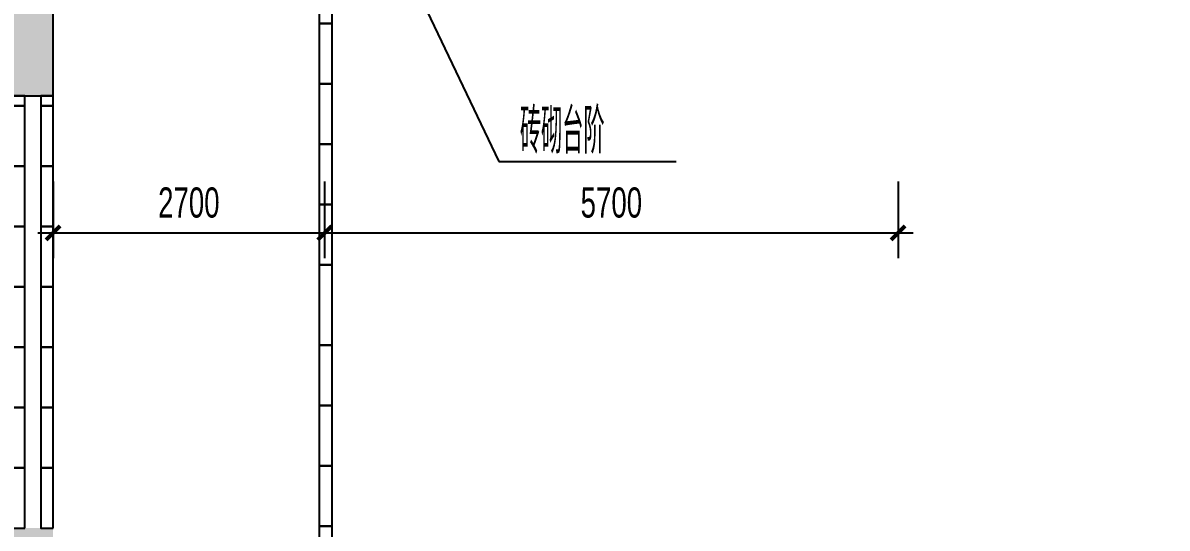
# Model space of a CAD drawing. Header units: millimetres. Extents: x 285006 to 3037698, y -2820855 to 192241.
# Drawn here: x 844006 to 855380, y -2798622 to -2793597 of the extents above; entities that cross this region are included whole.
import ezdxf
from ezdxf.enums import TextEntityAlignment as Align
from ezdxf.xclip import XClip

# ---------------------------------------------------------------- set-up
doc = ezdxf.new("R2010")
doc.units = ezdxf.units.MM
doc.header["$XCLIPFRAME"] = 2
doc.header["$PDMODE"] = 35
doc.header["$PDSIZE"] = -0.1
for name, color, linetype, lineweight in [('$$$$ALC轻质隔墙', 1, 'Continuous', 25), ('DIM-1B-6F$0$A-ANNO-DIMS', 73, 'Continuous', 18), ('IDEN-1AB-6F$0$A-ANNO-TEXT', 7, 'Continuous', 25), ('IDEN-1AB-6F$0$A-COND-IDEN-TEXT', 11, 'Continuous', 18)]:
    doc.layers.add(name, color=color, linetype=linetype, lineweight=lineweight)
for name, color, linetype in [('___', 4, 'Continuous'), ('COL-1A1B-4~12$0$S-PUB-COL', 6, 'Continuous'), ('COL-1A1B-4~12$0$S-PUB-COLHATCH', 8, 'Continuous')]:
    doc.layers.add(name, color=color, linetype=linetype)
doc.styles.add('CCD_DIM', font='archs.shx', dxfattribs={"width": 0.7})
doc.styles.add('DIM-1B-6F$0$HYGB2014', font='hygbsz.shx', dxfattribs={"width": 0.7, "bigfont": 'hygbhz.shx'})
doc.styles.add('IDEN-1AB-6F$0$HYGB2014', font='hygbsz.shx', dxfattribs={"width": 0.7, "bigfont": 'hygbhz.shx'})
doc.dimstyles.new('DIM-1B-6F$0$DIMN', dxfattribs={"dimtxt": 300, "dimasz": 100, "dimexe": 250, "dimexo": 300, "dimgap": 0, "dimtad": 0, "dimdec": 0, "dimzin": 0, "dimdsep": 46, "dimtxsty": 'DIM-1B-6F$0$HYGB2014', "dimblk": 'DIM-1B-6F$0$_archtick', "dimcen": 0.09, "dimdle": 150, "dimclrt": 7, "dimazin": 0, "dimtfac": 1, "dimtdec": 0, "dimtix": 1, "dimtmove": 2, "dimatfit": 3, "dimfxl": 1, "dimtvp": 1, "dimtolj": 1, "dimtzin": 0, "dimarcsym": 0})

# ---------------------------------------------------------------- blocks, each defined once
blk = doc.blocks.new('DIM-1B-6F$0$_archtick')
at = {"const_width": 0.4}
blk.add_lwpolyline([(-0.7, -0.7), (0.7, 0.7)], dxfattribs=at)
blk = doc.blocks.new('CCD_Dimension_Tick')
at = {"color": 0, "linetype": 'ByBlock'}
for p, q in [((-1.09, 0), (0, 0)), ((0, 0), (1.09, 0))]:
    blk.add_line(p, q, dxfattribs=at)
at = {"color": 0, "linetype": 'Continuous', "const_width": 0.608}
blk.add_lwpolyline([(-0.61, -0.61), (0.61, 0.61)], dxfattribs=at)
blk = doc.blocks.new('*D1550')
at = {"layer": '___', "color": 44, "lineweight": -2, "transparency": 16777216}
for p, q in [((854266, -1074647), (854266, -1075059)), ((856570, -1074647), (856570, -1075059)), ((856470, -1074909), (854366, -1074909))]:
    blk.add_line(p, q, dxfattribs=at)
at = {"layer": 'Defpoints', "color": 0, "transparency": 16777216}
for p in [(854266, -1074497, 0), (856570, -1074497, 0), (854266, -1074909), (1059208, -2814913), (1060333, -2814913), (1060333, -2816155)]:
    blk.add_point(p, dxfattribs=at)
at = {"layer": 'DIM-1B-6F$0$A-ANNO-DIMS', "color": 0, "lineweight": -2, "transparency": 16777216}
for p, q in [((1059208, -2815213), (1059208, -2816405)), ((1060333, -2815213), (1060333, -2816405)), ((1059058, -2816155), (1060483, -2816155))]:
    blk.add_line(p, q, dxfattribs=at)
at = {"layer": '___', "color": 44, "lineweight": -2, "transparency": 16777216, "xscale": 100, "yscale": 100, "zscale": 100, "rotation": 180}
blk.add_blockref('CCD_Dimension_Tick', (854266, -1074909), dxfattribs=at)
at = {"layer": '___', "color": 44, "lineweight": -2, "transparency": 16777216, "xscale": 100, "yscale": 100, "zscale": 100}
blk.add_blockref('CCD_Dimension_Tick', (856570, -1074909), dxfattribs=at)
at = {"layer": 'DIM-1B-6F$0$A-ANNO-DIMS', "color": 0, "lineweight": -2, "transparency": 16777216, "xscale": 100, "yscale": 100, "zscale": 100, "rotation": 180}
blk.add_blockref('DIM-1B-6F$0$_archtick', (1059208, -2816155), dxfattribs=at)
at = {"layer": 'DIM-1B-6F$0$A-ANNO-DIMS', "color": 0, "lineweight": -2, "transparency": 16777216, "xscale": 100, "yscale": 100, "zscale": 100}
blk.add_blockref('DIM-1B-6F$0$_archtick', (1060333, -2816155), dxfattribs=at)
at = {"layer": '___', "color": 50, "transparency": 16777216, "insert": (855418, -1074774), "char_height": 150, "attachment_point": 5, "style": 'CCD_DIM'}
blk.add_mtext('\\A1;2305', dxfattribs=at)
at = {"layer": 'DIM-1B-6F$0$A-ANNO-DIMS', "color": 7, "transparency": 16777216, "insert": (1059770, -2815855), "char_height": 300, "attachment_point": 5, "style": 'DIM-1B-6F$0$HYGB2014'}
blk.add_mtext('\\A1;1125', dxfattribs=at)
blk = doc.blocks.new('COL-1A1B-4~12')
at = {"layer": 'COL-1A1B-4~12$0$S-PUB-COLHATCH'}
h = blk.add_hatch(color=256, dxfattribs=at)
h.paths.add_polyline_path([(98370335, 18759022), (98370335, 18760522), (98370735, 18760522), (98370735, 18758622), (98367535, 18758622), (98367535, 18759022)])
h.paths.add_polyline_path([(98370735, 18768622), (98367535, 18768622), (98367535, 18768222), (98370335, 18768222), (98370335, 18764822), (98370735, 18764822)])
h.paths.add_polyline_path([(98342935, 18759022), (98342935, 18761922), (98342535, 18761922), (98342535, 18758622), (98345735, 18758622), (98345735, 18759022)])
h.paths.add_polyline_path([(98342935, 18768222), (98342935, 18764822), (98342535, 18764822), (98342535, 18768622), (98345735, 18768622), (98345735, 18768222)])
at = {"layer": 'COL-1A1B-4~12$0$S-PUB-COL'}
for p, q in [((98370735, 18764822), (98370735, 18768622)), ((98370335, 18764822), (98370735, 18764822))]:
    blk.add_line(p, q, dxfattribs=at)
blk = doc.blocks.new('*D1623')
at = {"layer": 'Defpoints', "color": 0, "transparency": 16777216}
for p in [(844306, -2794876), (847006, -2794876), (847006, -2795686)]:
    blk.add_point(p, dxfattribs=at)
at = {"layer": 'DIM-1B-6F$0$A-ANNO-DIMS', "color": 0, "lineweight": -2, "transparency": 16777216}
for p, q in [((844306, -2795176), (844306, -2795936)), ((847006, -2795176), (847006, -2795936)), ((844156, -2795686), (847156, -2795686))]:
    blk.add_line(p, q, dxfattribs=at)
at = {"layer": 'DIM-1B-6F$0$A-ANNO-DIMS', "color": 0, "lineweight": -2, "transparency": 16777216, "xscale": 100, "yscale": 100, "zscale": 100, "rotation": 180}
blk.add_blockref('DIM-1B-6F$0$_archtick', (844306, -2795686), dxfattribs=at)
at = {"layer": 'DIM-1B-6F$0$A-ANNO-DIMS', "color": 0, "lineweight": -2, "transparency": 16777216, "xscale": 100, "yscale": 100, "zscale": 100}
blk.add_blockref('DIM-1B-6F$0$_archtick', (847006, -2795686), dxfattribs=at)
at = {"layer": 'DIM-1B-6F$0$A-ANNO-DIMS', "color": 7, "transparency": 16777216, "insert": (845656, -2795386), "char_height": 300, "attachment_point": 5, "style": 'DIM-1B-6F$0$HYGB2014'}
blk.add_mtext('\\A1;2700', dxfattribs=at)
blk = doc.blocks.new('*D1645')
at = {"layer": 'Defpoints', "color": 0, "transparency": 16777216}
for p in [(847006, -2794876), (852706, -2794876), (852706, -2795686)]:
    blk.add_point(p, dxfattribs=at)
at = {"layer": 'DIM-1B-6F$0$A-ANNO-DIMS', "color": 0, "lineweight": -2, "transparency": 16777216}
for p, q in [((847006, -2795176), (847006, -2795936)), ((852706, -2795176), (852706, -2795936)), ((846856, -2795686), (852856, -2795686))]:
    blk.add_line(p, q, dxfattribs=at)
at = {"layer": 'DIM-1B-6F$0$A-ANNO-DIMS', "color": 0, "lineweight": -2, "transparency": 16777216, "xscale": 100, "yscale": 100, "zscale": 100, "rotation": 180}
blk.add_blockref('DIM-1B-6F$0$_archtick', (847006, -2795686), dxfattribs=at)
at = {"layer": 'DIM-1B-6F$0$A-ANNO-DIMS', "color": 0, "lineweight": -2, "transparency": 16777216, "xscale": 100, "yscale": 100, "zscale": 100}
blk.add_blockref('DIM-1B-6F$0$_archtick', (852706, -2795686), dxfattribs=at)
at = {"layer": 'DIM-1B-6F$0$A-ANNO-DIMS', "color": 7, "transparency": 16777216, "insert": (849856, -2795386), "char_height": 300, "attachment_point": 5, "style": 'DIM-1B-6F$0$HYGB2014'}
blk.add_mtext('\\A1;5700', dxfattribs=at)
blk = doc.blocks.new('IDEN-1AB-6F')
at = {"layer": 'IDEN-1AB-6F$0$A-COND-IDEN-TEXT', "lineweight": -3}
for p, q in [((98374275, 18766035), (98375167, 18764169)), ((98375167, 18764169), (98376928, 18764169))]:
    blk.add_line(p, q, dxfattribs=at)
at = {"layer": 'IDEN-1AB-6F$0$A-ANNO-TEXT', "style": 'IDEN-1AB-6F$0$HYGB2014', "width": 0.65}
blk.add_text('砖砌台阶', height=450, dxfattribs=at).set_placement((98375376, 18764472), align=Align.MIDDLE_LEFT)
blk = doc.blocks.new('A$C008C76B7')
at = {"layer": '$$$$ALC轻质隔墙'}
for points in [[(27520, -3500), (27520, -3400), (27400, -3400), (27400, -3500), (27520, -3500)], [(27800, -3500), (27800, -3400), (27680, -3400), (27680, -3500), (27800, -3500)], [(27520, -4100), (27520, -3500), (27400, -3500), (27400, -4100), (27520, -4100)], [(27800, -4100), (27800, -3500), (27680, -3500), (27680, -4100), (27800, -4100)], [(27520, -4700), (27520, -4100), (27400, -4100), (27400, -4700), (27520, -4700)], [(27800, -4700), (27800, -4100), (27680, -4100), (27680, -4700), (27800, -4700)], [(27520, -5300), (27520, -4700), (27400, -4700), (27400, -5300), (27520, -5300)], [(27800, -5300), (27800, -4700), (27680, -4700), (27680, -5300), (27800, -5300)], [(27520, -5900), (27520, -5300), (27400, -5300), (27400, -5900), (27520, -5900)], [(27800, -5900), (27800, -5300), (27680, -5300), (27680, -5900), (27800, -5900)], [(27520, -6500), (27520, -5900), (27400, -5900), (27400, -6500), (27520, -6500)], [(27800, -6500), (27800, -5900), (27680, -5900), (27680, -6500), (27800, -6500)], [(27520, -7100), (27520, -6500), (27400, -6500), (27400, -7100), (27520, -7100)], [(27800, -7100), (27800, -6500), (27680, -6500), (27680, -7100), (27800, -7100)], [(27520, -7700), (27520, -7100), (27400, -7100), (27400, -7700), (27520, -7700)], [(27800, -7700), (27800, -7100), (27680, -7100), (27680, -7700), (27800, -7700)]]:
    blk.add_lwpolyline(points, dxfattribs=at)
at = {"color": 1}
for points in [[(30510, -2400), (30570, -2400), (30570, -2680), (30450, -2680), (30450, -2400)], [(30510, -2680), (30570, -2680), (30570, -3280), (30450, -3280), (30450, -2680)], [(30510, -3280), (30570, -3280), (30570, -3880), (30450, -3880), (30450, -3280)], [(30510, -3880), (30570, -3880), (30570, -4480), (30450, -4480), (30450, -3880)], [(30510, -4480), (30570, -4480), (30570, -5080), (30450, -5080), (30450, -4480)], [(30510, -5080), (30570, -5080), (30570, -5880), (30450, -5880), (30450, -5080)], [(30510, -5880), (30570, -5880), (30570, -6480), (30450, -6480), (30450, -5880)], [(30510, -6480), (30570, -6480), (30570, -7080), (30450, -7080), (30450, -6480)], [(30510, -7080), (30570, -7080), (30570, -7680), (30450, -7680), (30450, -7080)], [(30510, -7680), (30570, -7680), (30570, -8280), (30450, -8280), (30450, -7680)]]:
    blk.add_lwpolyline(points, close=True, dxfattribs=at)

msp = doc.modelspace()

# ---------------------------------------------------------------- block references
ref = msp.add_blockref('COL-1A1B-4~12', (-97526429.4, -21559144.4))
XClip(ref).set_block_clipping_path([(98319735.0140507817, 18739922.1058121212), (98398410.0140506476, 18781972.1058121212)])
ref = msp.add_blockref('IDEN-1AB-6F', (-97526429.4, -21559144.4))
XClip(ref).set_block_clipping_path([(98319735.0140507966, 18739922.1058121212), (98398410.0140506625, 18781972.1058121212)])
msp.add_blockref('A$C008C76B7', (816505.7, -2790922.3))

# ---------------------------------------------------------------- dimensions: what is measured, and where the dimension line sits
at = {"layer": 'DIM-1B-6F$0$A-ANNO-DIMS'}
for p1, p2, distance, picture, middle in [((1059207.7, -2814913.1), (1060332.7, -2814913.1), -1241.6, '*D1550', (1059770.2, -2815854.7)), ((844305.7, -2794876.5), (847005.7, -2794876.5), -809.7, '*D1623', (845655.7, -2795386.2)), ((847005.7, -2794876.5), (852705.7, -2794876.5), -809.7, '*D1645', (849855.7, -2795386.2))]:
    dim = msp.add_aligned_dim(p1=p1, p2=p2, distance=distance, dimstyle='DIM-1B-6F$0$DIMN', dxfattribs=at)
    dim.commit()
    dim.dimension.update_dxf_attribs({"geometry": picture, "text_midpoint": middle})

doc.saveas('drawing.dxf')
